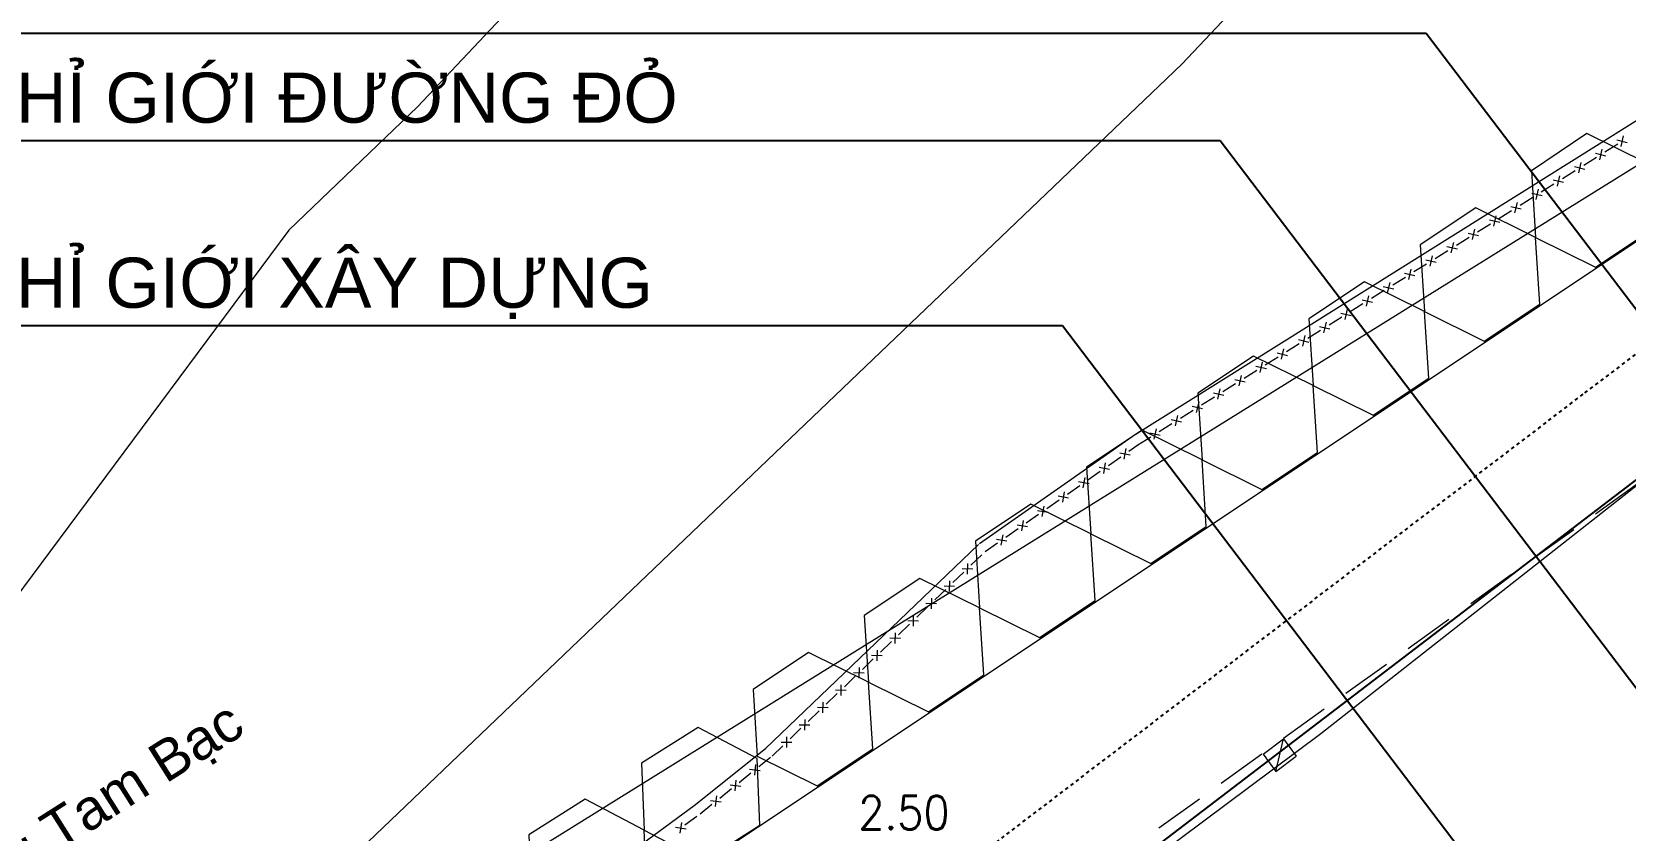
# Model space of a CAD drawing. Header units: millimetres. Extents: x 583747 to 595948, y 2304962 to 2309584.
# Drawn here: x 595601.32 to 595649.03, y 2307332.2 to 2307356.08 of the extents above; entities that cross this region are included whole.
import ezdxf
from ezdxf.enums import TextEntityAlignment as Align
from ezdxf.xclip import XClip

# ---------------------------------------------------------------- set-up
doc = ezdxf.new("R2010")
doc.units = ezdxf.units.MM
doc.linetypes.add('DASHDOT', pattern=[1, 0.5, -0.25, 0, -0.25])
doc.linetypes.add('{Long Duong}', pattern=[2.3, 1.5, -0.8])
for name, color, linetype, lineweight in [('00_nen', 8, 'Continuous', 5), ('Code Cao do', 7, 'Continuous', 0), ('Duong RG Thua', 7, 'Continuous', 0), ('Ghi chu nha', 7, 'Continuous', 0), ('KT-Chu viet', 255, 'Continuous', 20), ('KT-DV', 7, 'Continuous', 0), ('KT-NEN', 7, 'Continuous', 0), ('Long Duong_ Phan Cach chat lieu rair mat', 7, 'Continuous', 0), ('Nen dc cb Hong bang', 253, 'Continuous', 60)]:
    doc.layers.add(name, color=color, linetype=linetype, lineweight=lineweight)
doc.layers.add('A-PLOT LINE', color=6, linetype='DASHDOT')
doc.layers.add('AFP-KERB-LINE', color=2, linetype='Continuous')
doc.styles.add('font unicode ccu', font='arial.ttf')
doc.styles.get("Standard").update_dxf_attribs({"font": 'arial.ttf'})
doc.styles.add('Style-.VnArial', font='Vnarial.ttf')
doc.styles.add('Style-STANDARD', font='STANDARD.shx')
doc.dimstyles.new('ISO-25', dxfattribs={"dimtxt": 2.5, "dimasz": 2.5, "dimexe": 1.25, "dimexo": 0.625, "dimtad": 1, "dimtxsty": 'Standard', "dimcen": 2.5, "dimadec": 0, "dimazin": 0, "dimtfac": 1, "dimtmove": 0, "dimatfit": 3, "dimfxl": 1, "dimarcsym": 0})

# ---------------------------------------------------------------- blocks, each defined once
blk = doc.blocks.new('road')
at = {"layer": 'AFP-KERB-LINE'}
blk.add_line((3483130, 1281369), (3498970, 1306081), dxfattribs=at)
blk.add_line((3483130, 1281369), (3498970, 1306081), dxfattribs=at)
blk = doc.blocks.new('PLOT')
at = {"layer": 'A-PLOT LINE', "color": 251}
for p, q in [((3496449, 1307708), (3505442, 1321641)), ((3480604, 1282987), (3496444, 1307700))]:
    blk.add_line(p, q, dxfattribs=at)
blk = doc.blocks.new('DV')
ref = blk.add_blockref('PLOT', (-3147123, 179596, 0), dxfattribs=dict(rotation=340.0000000045929))
XClip(ref).set_block_clipping_path([(3437700.5976729654, 868981.9081885163), (3912891.8375199828, 1041937.3750337446), (3715693.8178756535, 1583734.481302836), (3240502.5780286361, 1410779.0144576086)])
at = {"layer": 'AFP-KERB-LINE'}
ref = blk.add_blockref('road', (-3147123, 179596, 0), dxfattribs=dict(at, rotation=340.0000000045929))
XClip(ref).set_block_clipping_path([(3424978.7776903473, 904726.3076186823), (3853099.8617473282, 1060549.6388383387), (3670662.8681027722, 1561791.1594749615), (3242541.7840457913, 1405967.828255306)])
blk = doc.blocks.new('nen dc cb Hong bang')
at = {"layer": '00_nen', "color": 0, "linetype": 'ByBlock', "lineweight": -2, "flags": 128}
for points, elevation in [([(-120.821, 201.964), (-128.424, 190.277), (-130.756, 186.765), (-154.064, 165.184), (-163.334, 143.658), (-165.695, 138.872), (-171.478, 119.474), (-172.851, 114.957), (-178.296, 99.246), (-185.979, 85.939)], -63.12), ([(-113.839, 187.622), (-129.07, 171.952), (-138.787, 157.32), (-141.284, 155.008), (-142.277, 152.702), (-159.395, 118.008), (-159.509, 117.627), (-163.195, 110.012)], -62.12), ([(-181.833, 8.116), (-183.403, 9.252), (-192.428, 34.048), (-185.211, 64.686), (-176.641, 86.875), (-155.445, 120.091), (-113.333, 173.792), (-99.379, 185.59)], -62.12), ([(-180.753, 9.277), (-189.329, 33.713), (-187.934, 47.992), (-186.949, 52.521), (-183.245, 63.934), (-175.585, 84.96), (-159.71, 109.548), (-147.156, 125.854), (-126.871, 153.486), (-113.109, 170.638), (-106.289, 178.537)], -62.12), ([(-131.5, 135.316), (-124.85, 146.036), (-115.854, 159.967), (-105.16, 173.662), (-104.335, 174.757), (-104.295, 175.523), (-104.675, 176.568), (-106.289, 178.537)], -62.12), ([(-157.108, 97.125), (-146.407, 112.557), (-131.5, 135.316)], -62.12), ([(-131.5, 135.316), (-131.5, 135.316)], -62.12)]:
    blk.add_lwpolyline(points, dxfattribs=dict(at, elevation=elevation))
at = {"layer": '00_nen', "color": 0, "linetype": 'ByBlock', "lineweight": -2, "elevation": -62.12}
for points in [[(-131.353, 153.294), (-130.549, 151.463), (-128.561, 151.244), (-127.377, 152.856), (-128.182, 154.687), (-130.17, 154.906)], [(-133.72, 150.07), (-132.916, 148.239), (-130.928, 148.02), (-129.745, 149.632), (-130.549, 151.463), (-132.537, 151.682)], [(-136.088, 146.846), (-135.283, 145.014), (-133.295, 144.795), (-132.112, 146.408), (-132.916, 148.239), (-134.904, 148.458)], [(-138.455, 143.621), (-137.65, 141.79), (-135.662, 141.571), (-134.479, 143.183), (-135.283, 145.014), (-137.271, 145.233)], [(-140.822, 140.397), (-140.018, 138.566), (-138.03, 138.347), (-136.846, 139.959), (-137.65, 141.79), (-139.638, 142.009)], [(-143.189, 137.172), (-142.385, 135.341), (-140.397, 135.122), (-139.213, 136.735), (-140.018, 138.566), (-142.006, 138.785)], [(-145.556, 133.948), (-144.752, 132.117), (-142.764, 131.898), (-141.58, 133.51), (-142.385, 135.341), (-144.373, 135.56)], [(-147.924, 130.724), (-147.119, 128.893), (-145.131, 128.674), (-143.948, 130.286), (-144.752, 132.117), (-146.74, 132.336)], [(-150.301, 127.507), (-149.539, 125.658), (-147.556, 125.394), (-146.336, 126.979), (-147.099, 128.828), (-149.081, 129.092)], [(-152.741, 124.338), (-151.979, 122.489), (-149.996, 122.224), (-148.776, 123.809), (-149.539, 125.658), (-151.521, 125.922)]]:
    blk.add_lwpolyline(points, close=True, dxfattribs=at)
blk = doc.blocks.new('wwww1')
at = {"layer": 'Duong RG Thua', "color": 3, "lineweight": 0}
for p, q in [((595634.114, 2307344.031), (595651.915, 2307355.185)), ((595629.53, 2307340.824), (595634.102, 2307344.023)), ((595623.109, 2307334.677), (595629.494, 2307340.795)), ((595620.977, 2307332.971), (595623.129, 2307334.695)), ((595601.16, 2307318.466), (595620.988, 2307332.979))]:
    blk.add_line(p, q, dxfattribs=at)
at = {"layer": 'Duong RG Thua', "color": 7, "linetype": 'Continuous', "lineweight": 0}
for p, q in [((595648.802, 2307353.013), (595648.73, 2307352.703)), ((595647.975, 2307352.495), (595648.285, 2307352.424)), ((595648.166, 2307352.615), (595648.094, 2307352.304)), ((595648.256, 2307352.538), (595648.637, 2307352.777)), ((595648.611, 2307352.894), (595648.921, 2307352.822)), ((595646.985, 2307351.741), (595647.366, 2307351.98)), ((595647.34, 2307352.097), (595647.65, 2307352.025)), ((595647.531, 2307352.216), (595647.459, 2307351.906)), ((595647.62, 2307352.14), (595648.002, 2307352.378)), ((595646.349, 2307351.343), (595646.73, 2307351.582)), ((595646.704, 2307351.699), (595647.014, 2307351.627)), ((595646.895, 2307351.818), (595646.823, 2307351.508)), ((595645.624, 2307351.022), (595645.552, 2307350.711)), ((595645.714, 2307350.945), (595646.095, 2307351.184)), ((595646.069, 2307351.301), (595646.379, 2307351.229)), ((595646.259, 2307351.42), (595646.188, 2307351.11)), ((595644.988, 2307350.623), (595644.917, 2307350.313)), ((595645.078, 2307350.547), (595645.459, 2307350.786)), ((595645.433, 2307350.902), (595645.743, 2307350.831)), ((595644.162, 2307350.106), (595644.472, 2307350.034)), ((595644.353, 2307350.225), (595644.281, 2307349.915)), ((595644.442, 2307350.148), (595644.824, 2307350.387)), ((595644.797, 2307350.504), (595645.108, 2307350.432)), ((595643.171, 2307349.352), (595643.553, 2307349.591)), ((595643.526, 2307349.708), (595643.837, 2307349.636)), ((595643.717, 2307349.827), (595643.646, 2307349.517)), ((595643.807, 2307349.75), (595644.188, 2307349.989)), ((595642.536, 2307348.954), (595642.917, 2307349.193)), ((595642.891, 2307349.31), (595643.201, 2307349.238)), ((595643.082, 2307349.429), (595643.01, 2307349.119)), ((595641.811, 2307348.632), (595641.739, 2307348.322)), ((595641.9, 2307348.555), (595642.282, 2307348.794)), ((595642.255, 2307348.911), (595642.565, 2307348.84)), ((595642.446, 2307349.031), (595642.374, 2307348.72)), ((595641.175, 2307348.234), (595641.103, 2307347.924)), ((595641.265, 2307348.157), (595641.646, 2307348.396)), ((595641.62, 2307348.513), (595641.93, 2307348.441)), ((595640.349, 2307347.717), (595640.659, 2307347.645)), ((595640.54, 2307347.836), (595640.468, 2307347.526)), ((595640.629, 2307347.759), (595641.011, 2307347.998)), ((595640.984, 2307348.115), (595641.294, 2307348.043)), ((595639.358, 2307346.963), (595639.739, 2307347.201)), ((595639.713, 2307347.318), (595640.023, 2307347.247)), ((595639.904, 2307347.438), (595639.832, 2307347.127)), ((595639.994, 2307347.361), (595640.375, 2307347.6)), ((595638.723, 2307346.564), (595639.104, 2307346.803)), ((595639.078, 2307346.92), (595639.388, 2307346.848)), ((595639.269, 2307347.039), (595639.197, 2307346.729)), ((595637.997, 2307346.243), (595637.926, 2307345.933)), ((595638.087, 2307346.166), (595638.468, 2307346.405)), ((595638.442, 2307346.522), (595638.752, 2307346.45)), ((595638.633, 2307346.641), (595638.561, 2307346.331)), ((595637.362, 2307345.845), (595637.29, 2307345.534)), ((595637.452, 2307345.768), (595637.833, 2307346.007)), ((595637.806, 2307346.124), (595638.117, 2307346.052)), ((595636.535, 2307345.327), (595636.846, 2307345.256)), ((595636.726, 2307345.446), (595636.655, 2307345.136)), ((595636.816, 2307345.37), (595637.197, 2307345.609)), ((595637.171, 2307345.725), (595637.481, 2307345.654)), ((595635.545, 2307344.573), (595635.926, 2307344.812)), ((595635.9, 2307344.929), (595636.21, 2307344.857)), ((595636.091, 2307345.048), (595636.019, 2307344.738)), ((595636.18, 2307344.971), (595636.562, 2307345.21)), ((595634.909, 2307344.175), (595635.291, 2307344.414)), ((595635.264, 2307344.531), (595635.574, 2307344.459)), ((595635.455, 2307344.65), (595635.384, 2307344.34)), ((595634.274, 2307343.777), (595634.655, 2307344.016)), ((595634.629, 2307344.133), (595634.939, 2307344.061)), ((595634.82, 2307344.252), (595634.748, 2307343.942)), ((595633.389, 2307343.158), (595633.758, 2307343.416)), ((595633.726, 2307343.531), (595634.039, 2307343.475)), ((595633.91, 2307343.66), (595633.854, 2307343.347)), ((595634.004, 2307343.588), (595634.274, 2307343.777)), ((595632.775, 2307342.728), (595633.143, 2307342.986)), ((595633.111, 2307343.101), (595633.424, 2307343.045)), ((595633.296, 2307343.23), (595633.24, 2307342.917)), ((595632.16, 2307342.298), (595632.529, 2307342.556)), ((595632.496, 2307342.671), (595632.81, 2307342.616)), ((595632.681, 2307342.8), (595632.625, 2307342.487)), ((595631.545, 2307341.868), (595631.914, 2307342.126)), ((595631.882, 2307342.242), (595632.195, 2307342.186)), ((595632.067, 2307342.37), (595632.011, 2307342.057)), ((595630.837, 2307341.511), (595630.782, 2307341.197)), ((595630.931, 2307341.438), (595631.3, 2307341.696)), ((595631.267, 2307341.812), (595631.581, 2307341.756)), ((595631.452, 2307341.94), (595631.396, 2307341.627)), ((595630.223, 2307341.081), (595630.167, 2307340.767)), ((595630.316, 2307341.008), (595630.685, 2307341.266)), ((595630.653, 2307341.382), (595630.966, 2307341.326)), ((595629.702, 2307340.579), (595630.07, 2307340.837)), ((595630.038, 2307340.952), (595630.352, 2307340.896)), ((595629.008, 2307340.07), (595629.326, 2307340.063)), ((595629.17, 2307340.226), (595629.163, 2307339.907)), ((595629.274, 2307340.168), (595629.599, 2307340.48)), ((595628.629, 2307339.707), (595628.622, 2307339.388)), ((595628.732, 2307339.65), (595629.057, 2307339.961)), ((595628.087, 2307339.188), (595628.08, 2307338.869)), ((595628.191, 2307339.131), (595628.516, 2307339.442)), ((595628.466, 2307339.551), (595628.784, 2307339.544)), ((595627.546, 2307338.669), (595627.538, 2307338.351)), ((595627.649, 2307338.612), (595627.974, 2307338.923)), ((595627.924, 2307339.032), (595628.243, 2307339.025)), ((595627.004, 2307338.15), (595626.997, 2307337.832)), ((595627.108, 2307338.093), (595627.432, 2307338.404)), ((595627.383, 2307338.513), (595627.701, 2307338.506)), ((595626.566, 2307337.574), (595626.891, 2307337.885)), ((595626.841, 2307337.995), (595627.16, 2307337.987)), ((595626.024, 2307337.055), (595626.349, 2307337.367)), ((595626.3, 2307337.476), (595626.618, 2307337.468)), ((595626.463, 2307337.631), (595626.455, 2307337.313)), ((595625.483, 2307336.536), (595625.808, 2307336.848)), ((595625.758, 2307336.957), (595626.077, 2307336.949)), ((595625.921, 2307337.112), (595625.914, 2307336.794)), ((595624.941, 2307336.017), (595625.266, 2307336.329)), ((595625.217, 2307336.438), (595625.535, 2307336.431)), ((595625.38, 2307336.593), (595625.372, 2307336.275)), ((595624.4, 2307335.499), (595624.725, 2307335.81)), ((595624.675, 2307335.919), (595624.994, 2307335.912)), ((595624.838, 2307336.075), (595624.831, 2307335.756)), ((595623.858, 2307334.98), (595624.183, 2307335.291)), ((595624.134, 2307335.4), (595624.452, 2307335.393)), ((595624.296, 2307335.556), (595624.289, 2307335.237)), ((595623.592, 2307334.881), (595623.91, 2307334.874)), ((595623.755, 2307335.037), (595623.748, 2307334.718)), ((595622.921, 2307334.144), (595623.272, 2307334.425)), ((595623.317, 2307334.461), (595623.642, 2307334.772)), ((595622.335, 2307333.675), (595622.687, 2307333.956)), ((595622.647, 2307334.069), (595622.963, 2307334.034)), ((595622.823, 2307334.21), (595622.787, 2307333.893)), ((595621.75, 2307333.206), (595622.101, 2307333.487)), ((595622.062, 2307333.6), (595622.378, 2307333.565)), ((595622.238, 2307333.741), (595622.202, 2307333.424)), ((595621.165, 2307332.737), (595621.516, 2307333.018)), ((595621.476, 2307333.131), (595621.793, 2307333.096)), ((595621.652, 2307333.272), (595621.617, 2307332.955)), ((595620.609, 2307332.47), (595620.56, 2307332.155)), ((595620.704, 2307332.399), (595621.067, 2307332.665)), ((595620.427, 2307332.337), (595620.742, 2307332.288))]:
    blk.add_line(p, q, dxfattribs=at)
at = {"layer": 'Duong RG Thua', "color": 7, "lineweight": 0}
for p, q in [((595638.019, 2307334.516), (595638.63, 2307334.973)), ((595638.402, 2307334.003), (595638.63, 2307334.973)), ((595638.63, 2307334.973), (595639.013, 2307334.461)), ((595638.019, 2307334.516), (595638.402, 2307334.003)), ((595638.402, 2307334.003), (595639.013, 2307334.461))]:
    blk.add_line(p, q, dxfattribs=at)
at = {"layer": 'Long Duong_ Phan Cach chat lieu rair mat', "color": 4, "linetype": '{Long Duong}', "lineweight": 0}
blk.add_line((595625.564, 2307325.594), (595656.018, 2307347.501), dxfattribs=at)
at = {"layer": 'Code Cao do', "color": 6, "linetype": 'Continuous', "lineweight": 0, "style": 'Style-STANDARD'}
blk.add_text('2.50', height=1, rotation=359.9973, dxfattribs=at).set_placement((595625.899, 2307332.768), align=Align.MIDDLE_LEFT)
at = {"layer": 'Ghi chu nha', "color": 7, "linetype": 'Continuous', "lineweight": 0, "style": 'Style-.VnArial'}
blk.add_text('S«ng Tam B¹c', height=1.2, rotation=32.3299, dxfattribs=at).set_placement((595602.596, 2307332.708), align=Align.MIDDLE_CENTER)

msp = doc.modelspace()

# ---------------------------------------------------------------- block references
at = {"layer": 'KT-NEN', "color": 7, "lineweight": 0}
msp.add_blockref('wwww1', (0.167, -0.045, -0.002), dxfattribs=at)

# ---------------------------------------------------------------- next in the draw order: block references
at = {"layer": 'KT-DV', "xscale": 0.001, "yscale": 0.001, "zscale": 0.001}
msp.add_blockref('DV', (595062.094, 2307132.697), dxfattribs=at)
at = {"layer": 'Nen dc cb Hong bang', "color": 250, "lineweight": 5, "transparency": 33554559}
ref = msp.add_blockref('nen dc cb Hong bang', (595717.055, 2307162.892, 62.118), dxfattribs=dict(at, rotation=339.9497468043105))
XClip(ref).set_block_clipping_path([(-203.3197306411, -233.6640955163), (218.1103911197, -79.8573456709), (46.3376134067, 390.7996488991), (-375.0925083541, 236.9928990537)])

# ---------------------------------------------------------------- next in the draw order: texts
at = {"style": 'font unicode ccu'}
for s, p in [('CHỈ GIỚI ĐƯỜNG ĐỎ', (595599.334, 2307353.365, 0)), ('CHỈ GIỚI XÂY DỰNG', (595599.334, 2307347.828, 0))]:
    msp.add_text(s, height=1.5, dxfattribs=at).set_placement(p)

# ---------------------------------------------------------------- next in the draw order: leaders
at = {"layer": 'KT-Chu viet'}
for points, override in [([(595659.375, 2307334.588, 0), (595643.066, 2307356.036, 0), (595599.418, 2307356.036, 0)], {"dimasz": 2, "dimtad": 0, "dimzin": 0, "dimfxl": 4, "dimtfill": 1, "dimarcsym": 2}), ([(595653.915, 2307330.444), (595636.902, 2307352.821), (595599.542, 2307352.821)], {"dimasz": 2, "dimtad": 0, "dimzin": 0, "dimfxl": 4, "dimtfill": 1, "dimarcsym": 2}), ([(595651.879, 2307321.379), (595632.182, 2307347.284), (595599.517, 2307347.284)], {"dimasz": 2, "dimgap": 0.625, "dimtad": 0, "dimzin": 0, "dimfxl": 4, "dimtfill": 1, "dimarcsym": 2})]:
    msp.add_leader(points, dimstyle='ISO-25', override=override, dxfattribs=at)

doc.saveas('drawing.dxf')
